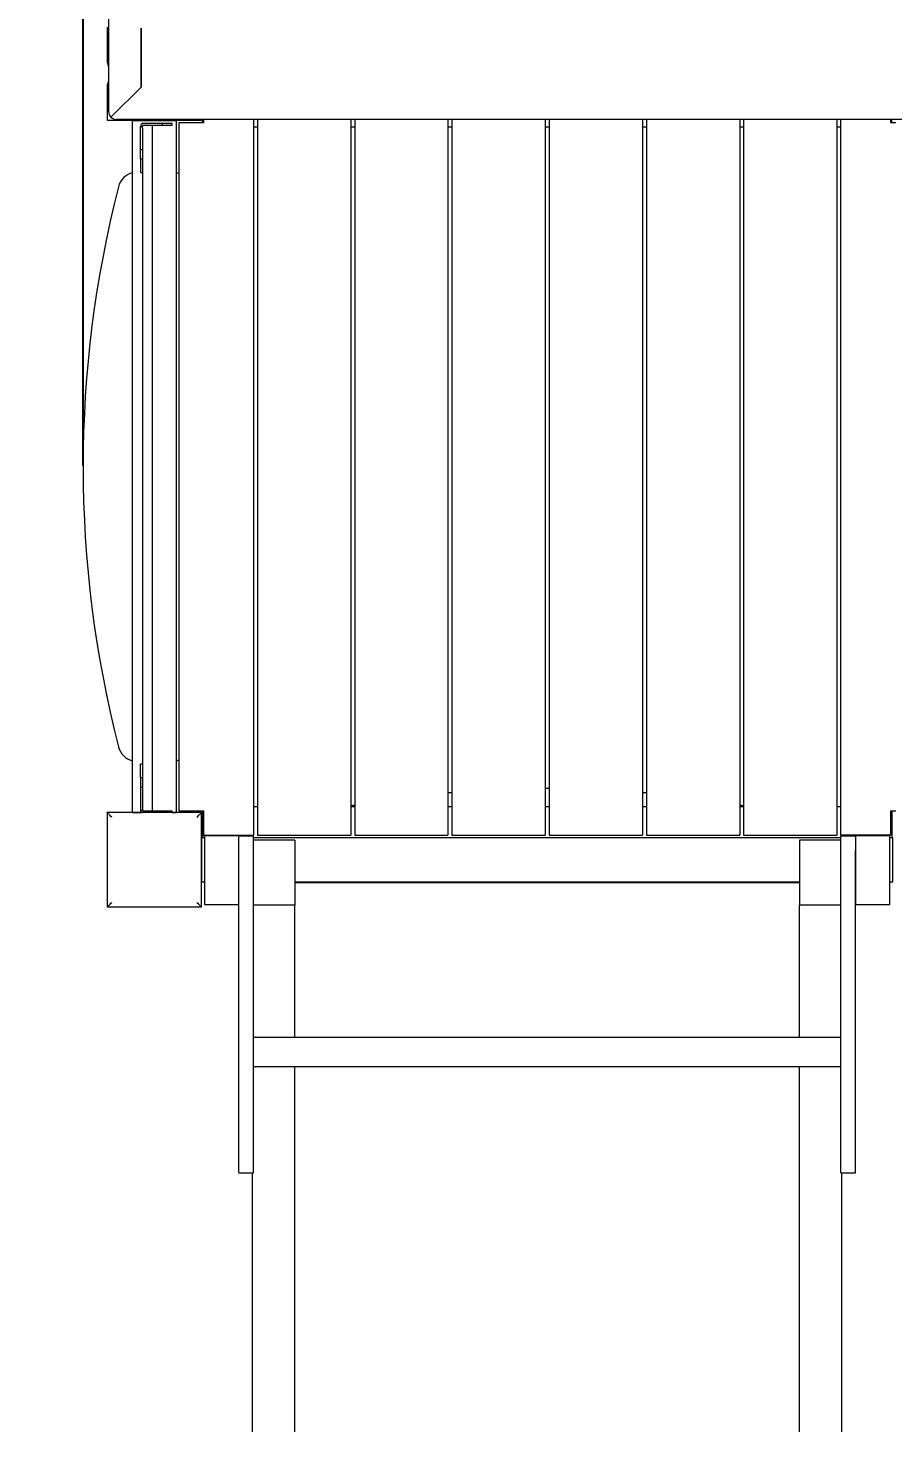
# Model space of a CAD drawing. Extents: x -5207 to 7460, y -6482 to 6318.
# Drawn here: x -929 to -48, y -582 to 846 of the extents above; entities that cross this region are included whole.
import ezdxf

# ---------------------------------------------------------------- set-up
doc = ezdxf.new("R2010")
doc.units = 0
doc.header["$LTSCALE"] = 5
doc.header["$PDMODE"] = 33
doc.header["$PDSIZE"] = 20
doc.layers.get('Defpoints').update_dxf_attribs({"linetype": 'CONTINUOUS'})
doc.layers.add('Lg_dim', color=7, linetype='CONTINUOUS')
doc.layers.add('Lg_prod', color=40, linetype='CONTINUOUS')
doc.styles.add('LG1', font='arial.ttf', dxfattribs={"height": 185})
doc.dimstyles.new('LG_DIM', dxfattribs={"dimtxt": 185, "dimasz": 120, "dimexe": 50, "dimexo": 1, "dimgap": 50, "dimtad": 0, "dimtih": 1, "dimtoh": 1, "dimdec": 0, "dimrnd": 10, "dimdsep": 46, "dimtxsty": 'LG1', "dimcen": 2.5, "dimclrt": 4, "dimadec": 4, "dimazin": 0, "dimtfac": 1, "dimtdec": 0, "dimtmove": 0, "dimatfit": 3, "dimfxl": 1, "dimtolj": 1, "dimtzin": 0, "dimarcsym": 0})

# ---------------------------------------------------------------- blocks, each defined once
blk = doc.blocks.new('*D4')
at = {"layer": 'Defpoints', "color": 0, "transparency": 16777216}
for p in [(-2635.8, 778.5, 0.2), (5060.8, -1646.5), (5060.8, -6051.4)]:
    blk.add_point(p, dxfattribs=at)
at = {"layer": 'Lg_dim', "color": 0, "lineweight": -2, "transparency": 16777216}
for p, q in [((-2635.8, 777.5), (-2635.8, -6101.4)), ((5060.8, -1647.5), (5060.8, -6101.4)), ((-2515.8, -6051.4), (539, -6051.4)), ((4940.8, -6051.4), (1808.5, -6051.4))]:
    blk.add_line(p, q, dxfattribs=at)
at = {"layer": 'Lg_dim', "color": 0, "transparency": 16777216}
for points in [[(-2515.8, -6031.4), (-2515.8, -6071.4), (-2635.8, -6051.4)], [(4940.8, -6031.4), (4940.8, -6071.4), (5060.8, -6051.4)]]:
    blk.add_solid(points, dxfattribs=at)
at = {"layer": 'Lg_dim', "color": 4, "transparency": 16777216, "insert": (1173.7, -6051.4), "char_height": 185, "attachment_point": 5, "style": 'LG1'}
blk.add_mtext('\\A1;7700 mm\\P [(25\'-3{\\H1.000000x;\\S1/4;}")]', dxfattribs=at)
blk = doc.blocks.new('*D5')
at = {"layer": 'Defpoints', "color": 0, "transparency": 16777216}
for p in [(-283.4, 3694.5, 0.2), (-100, -4659.7), (6750.7, -4659.7)]:
    blk.add_point(p, dxfattribs=at)
at = {"layer": 'Lg_dim', "color": 0, "lineweight": -2, "transparency": 16777216}
for p, q in [((-282.4, 3694.5), (6800.7, 3694.5)), ((6750.7, 3574.5), (6750.7, -297.9)), ((6750.7, -4539.7), (6750.7, -1197.7)), ((-99, -4659.7), (6800.7, -4659.7))]:
    blk.add_line(p, q, dxfattribs=at)
at = {"layer": 'Lg_dim', "color": 0, "transparency": 16777216}
for points in [[(6730.7, 3574.5), (6770.7, 3574.5), (6750.7, 3694.5)], [(6730.7, -4539.7), (6770.7, -4539.7), (6750.7, -4659.7)]]:
    blk.add_solid(points, dxfattribs=at)
at = {"layer": 'Lg_dim', "color": 4, "transparency": 16777216, "insert": (6750.7, -747.8), "char_height": 185, "attachment_point": 5, "style": 'LG1'}
blk.add_mtext('\\A1;8350 mm\\P [(27\'-5{\\H1.000000x;\\S1/8;}")]', dxfattribs=at)
blk = doc.blocks.new('*D6')
at = {"layer": 'Defpoints', "color": 0, "transparency": 16777216}
for p in [(-250.2, 2014.9), (-4497.8, -2664.7), (-700, -2664.7)]:
    blk.add_point(p, dxfattribs=at)
at = {"layer": 'Lg_dim', "color": 0, "lineweight": -2, "transparency": 16777216}
for p, q in [((-251.2, 2014.9), (-4547.8, 2014.9)), ((-4497.8, 1894.9), (-4497.8, 117.7)), ((-4497.8, -2544.7), (-4497.8, -785.4)), ((-701, -2664.7), (-4547.8, -2664.7))]:
    blk.add_line(p, q, dxfattribs=at)
at = {"layer": 'Lg_dim', "color": 0, "transparency": 16777216}
for points in [[(-4517.8, 1894.9), (-4477.8, 1894.9), (-4497.8, 2014.9)], [(-4517.8, -2544.7), (-4477.8, -2544.7), (-4497.8, -2664.7)]]:
    blk.add_solid(points, dxfattribs=at)
at = {"layer": 'Lg_dim', "color": 4, "transparency": 16777216, "insert": (-4497.8, -333.8), "char_height": 185, "attachment_point": 5, "style": 'LG1'}
blk.add_mtext('\\A1;4680 mm\\P [(15\'-4{\\H1.000000x;\\S3/8;}")]', dxfattribs=at)
blk = doc.blocks.new('*D7')
at = {"layer": 'Defpoints', "color": 0, "transparency": 16777216}
for p in [(3262.5, 4611), (-872.5, 400), (3262.5, -330)]:
    blk.add_point(p, dxfattribs=at)
at = {"layer": 'Lg_dim', "color": 0, "lineweight": -2, "transparency": 16777216}
for p, q in [((-872.5, 401), (-872.5, 4661)), ((3262.5, -329), (3262.5, 4661)), ((-752.5, 4611), (636.7, 4611)), ((3142.5, 4611), (2027.2, 4611))]:
    blk.add_line(p, q, dxfattribs=at)
at = {"layer": 'Lg_dim', "color": 0, "transparency": 16777216}
for points in [[(-752.5, 4631), (-752.5, 4591), (-872.5, 4611)], [(3142.5, 4631), (3142.5, 4591), (3262.5, 4611)]]:
    blk.add_solid(points, dxfattribs=at)
at = {"layer": 'Lg_dim', "color": 4, "transparency": 16777216, "insert": (1332, 4611), "char_height": 185, "attachment_point": 5, "style": 'LG1'}
blk.add_mtext('\\A1;4140 mm\\P [(13\'-6{\\H1.000000x;\\S15/16;}")]', dxfattribs=at)

msp = doc.modelspace()

# ---------------------------------------------------------------- linework, layer by layer
at = {"layer": 'Lg_prod', "linetype": 'Continuous', "lineweight": 0}
for p, q in [((-846.5, 1638.5), (-846.5, 761.5)), ((-847.5, 811), (-847.5, 847.5)), ((-813.5, 786.5), (-813.5, 846.5)), ((-813.5, 846.5), (-813.5, 786.5)), ((-847.5, 752.5), (-847.5, 789)), ((-844.2, 755.8), (-813.5, 786.5)), ((-844.2, 755.8), (-813.5, 786.5)), ((-811, 752.5), (-847.5, 752.5)), ((38.5, 753.5), (-838.5, 753.5)), ((-822.5, 752), (-822.5, 48)), ((-777.5, 752), (-822.5, 752)), ((-814, 746.5), (-812, 746.5)), ((-814, 746.5), (-814, 746.5)), ((-814, 723), (-814, 746.5)), ((-812, 749.3), (-812, 749.5)), ((-811, 749.5), (-812, 749.5)), ((-812, 744.6), (-812, 746.5)), ((-812, 746.5), (-812, 746.5)), ((-812, 744.6), (-812, 52.4)), ((-791.7, 749.5), (-811, 749.5)), ((-791.7, 747.5), (-811, 747.5)), ((-802, 49.5), (-802, 747.5)), ((-791.7, 747.5), (-791.7, 749.5)), ((-781.7, 749.5), (-791.7, 749.5)), ((-781.7, 747.5), (-791.7, 747.5)), ((-752.5, 752.5), (-789, 752.5)), ((-781.7, 747.5), (-781.7, 749.5)), ((-777.5, 48), (-777.5, 752)), ((-775, 750), (-775, 50)), ((-750, 750), (-775, 750)), ((-752.5, 753.5), (-752.5, 752.5)), ((-751, 750), (-751, 753.5)), ((-750, 753.5), (-750, 750)), ((-699, 753.5), (-699, 25)), ((-695, 745.6), (-699, 745.6)), ((-695, 753.5), (-695, 25)), ((-600, 753.5), (-600, 25)), ((-596, 745.6), (-600, 745.6)), ((-596, 753.5), (-596, 25)), ((-501, 753.5), (-501, 25)), ((-497, 745.6), (-501, 745.6)), ((-497, 753.5), (-497, 25)), ((-402, 753.5), (-402, 25)), ((-398, 745.6), (-402, 745.6)), ((-398, 753.5), (-398, 25)), ((-303, 753.5), (-303, 25)), ((-299, 745.6), (-303, 745.6)), ((-299, 753.5), (-299, 25)), ((-204, 753.5), (-204, 25)), ((-200, 745.6), (-204, 745.6)), ((-200, 753.5), (-200, 25)), ((-105, 753.5), (-105, 25)), ((-101, 745.6), (-105, 745.6)), ((-101, 25), (-101, 753.5)), ((-50, 750), (-50, 753.5)), ((-45, 750), (-50, 750)), ((-49, 750), (-49, 753.5)), ((-814, 723), (-812, 723)), ((-814, 713.3), (-814, 723)), ((-814, 713.3), (-812, 713.3)), ((-814, 713.3), (-814, 699.5)), ((-814, 699.5), (-812, 699.5)), ((-814, 83.7), (-814, 97.5)), ((-812, 97.5), (-814, 97.5)), ((-814, 83.7), (-812, 83.7)), ((-814, 83.7), (-814, 74)), ((-814, 74), (-812, 74)), ((-814, 74), (-814, 50.5)), ((-752, 48), (-848, 48)), ((-848, 48), (-848, -48)), ((-822.5, 48), (-812.7, 48)), ((-814, 50.5), (-812, 50.5)), ((-814, 50.5), (-814, 50.5)), ((-812, 52.4), (-812, 50.5)), ((-812, 50.5), (-812, 50.5)), ((-791.7, 49.5), (-811, 49.5)), ((-791.7, 49.5), (-791.7, 48)), ((-781.7, 49.5), (-791.7, 49.5)), ((-781.7, 48), (-781.7, 49.5)), ((-781.7, 48), (-777.5, 48)), ((-775, 50), (-750, 50)), ((-752, -48), (-752, 48)), ((-751, 50), (-751, 22.5)), ((-750, 50), (-750, 25)), ((-699, 54.4), (-695, 54.4)), ((-600, 54.4), (-596, 54.4)), ((-501, 54.4), (-497, 54.4)), ((-402, 54.4), (-398, 54.4)), ((-303, 54.4), (-299, 54.4)), ((-204, 54.4), (-200, 54.4)), ((-105, 54.4), (-101, 54.4)), ((-50, 50), (-45, 50)), ((-50, 25), (-50, 50)), ((-49, 50), (-49, 22.5)), ((-749, 22.5), (-752, 22.5)), ((-752, 22.5), (-752, -22.5)), ((-750, 25), (-699, 25)), ((-714, 24.5), (-749, 24.5)), ((-749, 24.5), (-749, -45.5)), ((-714, -45.5), (-714, 24.5)), ((-714, 24.5), (-699, 24.5)), ((-699, 9.5), (-699, 24.5)), ((-101, 22.5), (-699, 22.5)), ((-657, 20), (-699, 20)), ((-695, 25), (-600, 25)), ((-657, 20), (-657, -46)), ((-596, 25), (-501, 25)), ((-497, 25), (-402, 25)), ((-398, 25), (-303, 25)), ((-299, 25), (-204, 25)), ((-200, 25), (-105, 25)), ((-143, 20), (-143, -46)), ((-101, 20), (-143, 20)), ((-50, 25), (-101, 25)), ((-101, 9.5), (-101, 24.5)), ((-101, 24.5), (-86, 24.5)), ((-86, 24.5), (-86, -45.5)), ((-51, 24.5), (-86, 24.5)), ((-51, -45.5), (-51, 24.5)), ((-48, 22.5), (-51, 22.5)), ((-48, -22.5), (-48, 22.5)), ((-714, -258.5), (-714, 9.5)), ((-699, -258.5), (-699, 9.5)), ((-101, -258.5), (-101, 9.5)), ((-86, -258.5), (-86, 9.5)), ((-752, -22.5), (-749, -22.5)), ((-657, -22.5), (-143, -22.5)), ((-657, -23), (-143, -23)), ((-51, -22.5), (-48, -22.5)), ((-848, -48), (-752, -48)), ((-749, -45.5), (-714, -45.5)), ((-657, -46), (-699, -46)), ((-657, -180.5), (-657, -46)), ((-143, -180.5), (-143, -46)), ((-101, -46), (-143, -46)), ((-86, -45.5), (-51, -45.5)), ((-699, -180.5), (-101, -180.5)), ((-699, -210.5), (-101, -210.5)), ((-657, -582.2), (-657, -210.5)), ((-143, -582.2), (-143, -210.5)), ((-714, -318.5), (-714, -258.5)), ((-699, -318.5), (-699, -258.5)), ((-101, -318.5), (-101, -258.5)), ((-86, -318.5), (-86, -258.5)), ((-714, -318.5), (-699, -318.5)), ((-700, -582.2), (-700, -318.5)), ((-101, -318.5), (-86, -318.5)), ((-100, -582.2), (-100, -318.5))]:
    msp.add_line(p, q, dxfattribs=at)
for centre, radius, start, end in [((-839.5, 811), 8, 180, 208.955), ((-839.5, 789), 8, 151.045, 180), ((-838.5, 761.5), 8, 180, 225), ((-838.5, 761.5), 8, 225, 270), ((-811, 746.5), 3, 90, 180), ((-811, 746.5), 1, 90, 180), ((-811, 760.5), 8, 270, 298.955), ((-789, 760.5), 8, 241.045, 270), ((-817.1, 680), 20, 105.6686, 165.5882), ((-782.9, 680), 20, 66.7295, 74.3314), ((272.5, 400), 1145, 165.5882, 194.4118), ((-817.1, 120), 20, 194.4118, 254.3314), ((-782.9, 120), 20, 285.6686, 293.2705), ((-400, -1072.5), 1145, 89.8999, 90.1001), ((-400, -1072.5), 1145, 94.8597, 95.0606), ((-400, -1072.5), 1145, 84.9394, 85.1403), ((-811, 50.5), 3, 180, 237.3165), ((-811, 50.5), 1, 180, 270), ((-400, -1072.5), 1145, 99.8564, 100.0596), ((-400, -1072.5), 1145, 79.9404, 80.1436)]:
    msp.add_arc(centre, radius, start, end, dxfattribs=at)
for points, knots in [([(-843.4, 43.4), (-843.4, 43.4), (-843.4, 43.4), (-843.9, 43.9), (-844.5, 44.5), (-846.1, 46.1), (-846.9, 46.9), (-847.8, 47.8), (-848, 48), (-848, 48)], [-0.054665, -0.054665, -0.054665, -0.054665, 0, 0, 2.886993, 2.886993, 9.76026, 9.76026, 14.748006, 14.748006, 14.748006, 14.748006]), ([(-756.6, 43.4), (-756.6, 43.4), (-756.6, 43.4), (-756.1, 43.9), (-755.5, 44.5), (-753.9, 46.1), (-753.1, 46.9), (-752.2, 47.8), (-752, 48), (-752, 48)], [-0.054665, -0.054665, -0.054665, -0.054665, 0, 0, 2.886993, 2.886993, 9.76026, 9.76026, 14.748006, 14.748006, 14.748006, 14.748006]), ([(-848, -48), (-848, -48), (-847.8, -47.8), (-846.9, -46.9), (-846.1, -46.1), (-844.5, -44.5), (-843.9, -43.9), (-843.4, -43.4), (-843.4, -43.4), (-843.4, -43.4)], [20.558259, 20.558259, 20.558259, 20.558259, 24.227592, 24.227592, 29.284044, 29.284044, 31.407917, 31.407917, 31.448132, 31.448132, 31.448132, 31.448132]), ([(-756.6, -43.4), (-756.6, -43.4), (-756.6, -43.4), (-756.1, -43.9), (-755.5, -44.5), (-753.9, -46.1), (-753.1, -46.9), (-752.2, -47.8), (-752, -48), (-752, -48)], [-0.054665, -0.054665, -0.054665, -0.054665, 0, 0, 2.886993, 2.886993, 9.76026, 9.76026, 14.748006, 14.748006, 14.748006, 14.748006])]:
    msp.add_open_spline(points, degree=3, knots=knots, dxfattribs=at)

# ---------------------------------------------------------------- dimensions: what is measured, and where the dimension line sits
at = {"layer": 'Lg_dim'}
for base, p1, p2, picture, middle in [((3262.5, 4611), (-872.5, 400), (3262.5, -330), '*D7', (1332, 4611)), ((5060.8, -6051.4), (-2635.8, 778.5, 0.2), (5060.8, -1646.5), '*D4', (1173.7, -6051.4))]:
    dim = msp.add_linear_dim(base=base, p1=p1, p2=p2, dimstyle='LG_DIM', override={"dimpost": ' mm\\X'}, dxfattribs=at)
    dim.commit()
    dim.dimension.update_dxf_attribs({"geometry": picture, "text_midpoint": middle, "dimtype": 160})
for base, p1, p2, picture, middle in [((6750.7, -4659.7), (-283.4, 3694.5, 0.2), (-100, -4659.7), '*D5', (6750.7, -747.8)), ((-4497.8, -2664.7), (-250.2, 2014.9), (-700, -2664.7), '*D6', (-4497.8, -333.8))]:
    dim = msp.add_linear_dim(base=base, p1=p1, p2=p2, angle=90, dimstyle='LG_DIM', override={"dimpost": ' mm\\X'}, dxfattribs=at)
    dim.commit()
    dim.dimension.update_dxf_attribs({"geometry": picture, "text_midpoint": middle, "dimtype": 160})

doc.saveas('drawing.dxf')
